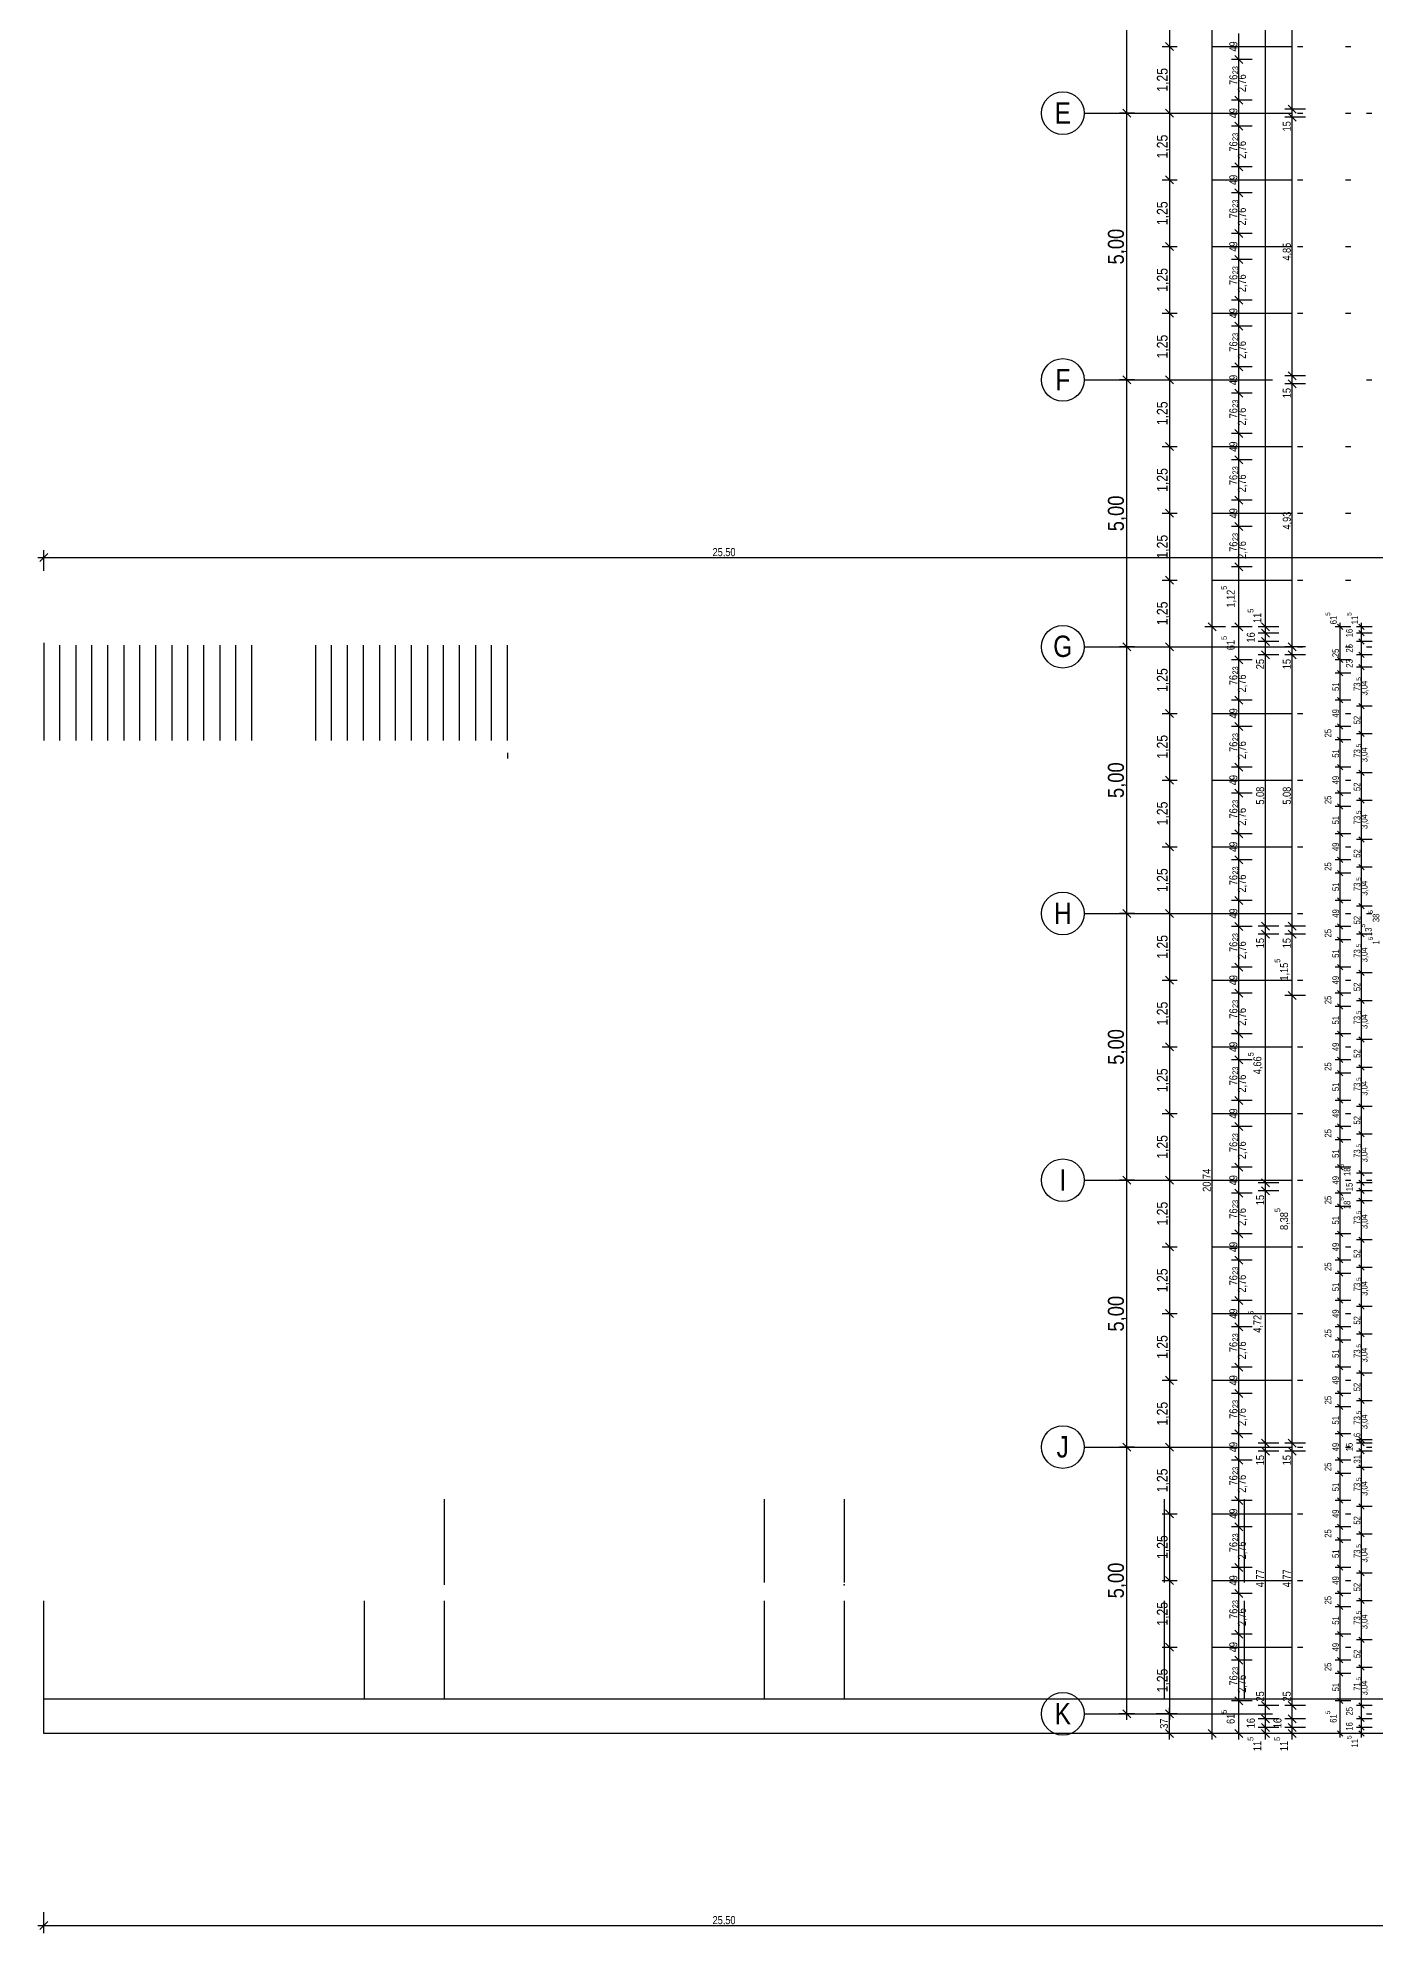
# Model space of a CAD drawing. Extents: x 0.1 to 69.2, y -3.1 to 71.7.
# Drawn here: x 0.08 to 25.14, y -0.08 to 35.44 of the extents above; entities that cross this region are included whole.
import ezdxf

# ---------------------------------------------------------------- set-up
doc = ezdxf.new("R2010")
doc.units = 0
doc.header["$MEASUREMENT"] = 0
doc.linetypes.add('Achse', pattern=[0.0023, 0, -0.0008, 0.0015, 0])
doc.linetypes.add('Strichpunktlinie', pattern=[0.006703, 0.003528, -0.001764, 0, -0.001411])
for name, color, linetype in [('A11 Achsen-Bem.A', 7, 'Continuous'), ('A11 Achsen.A', 7, 'Continuous'), ('A12 Achsen1.A', 7, 'Continuous'), ('A33 Beton Ansicht.TK', 7, 'Continuous'), ('A71 Bem100.TX', 7, 'Continuous')]:
    doc.layers.add(name, color=color, linetype=linetype)
doc.styles.add('ERSTELLTER_STIL_1', font='ARIALN.TTF')

msp = doc.modelspace()

# ---------------------------------------------------------------- linework, layer by layer
at = {"layer": 'A11 Achsen-Bem.A', "linetype": 'Continuous', "ltscale": 1000}
for p, q in [((20.492, 34.029), (20.492, 39.029)), ((21.292, 36.529), (21.292, 35.279)), ((21.151, 35.279), (21.434, 35.279)), ((21.367, 35.204), (21.217, 35.354)), ((21.292, 35.279), (21.292, 34.029)), ((20.417, 34.104), (20.567, 33.954)), ((21.367, 33.954), (21.217, 34.104)), ((20.634, 34.029), (20.351, 34.029)), ((20.492, 29.029), (20.492, 34.029)), ((21.151, 34.029), (21.434, 34.029)), ((21.292, 34.029), (21.292, 32.779)), ((21.151, 32.779), (21.434, 32.779)), ((21.367, 32.704), (21.217, 32.854)), ((21.292, 32.779), (21.292, 31.529)), ((21.151, 31.529), (21.434, 31.529)), ((21.367, 31.454), (21.217, 31.604)), ((21.292, 31.529), (21.292, 30.279)), ((21.151, 30.279), (21.434, 30.279)), ((21.367, 30.204), (21.217, 30.354)), ((21.292, 30.279), (21.292, 29.029)), ((20.634, 29.029), (20.351, 29.029)), ((20.417, 29.104), (20.567, 28.954)), ((20.492, 24.029), (20.492, 29.029)), ((21.151, 29.029), (21.434, 29.029)), ((21.367, 28.954), (21.217, 29.104)), ((21.292, 29.029), (21.292, 27.779)), ((21.151, 27.779), (21.434, 27.779)), ((21.367, 27.704), (21.217, 27.854)), ((21.292, 27.779), (21.292, 26.529)), ((21.151, 26.529), (21.434, 26.529)), ((21.367, 26.454), (21.217, 26.604)), ((21.292, 26.529), (21.292, 25.279)), ((21.151, 25.279), (21.434, 25.279)), ((21.367, 25.204), (21.217, 25.354)), ((21.292, 25.279), (21.292, 24.029)), ((20.634, 24.029), (20.351, 24.029)), ((20.417, 24.104), (20.567, 23.954)), ((20.492, 19.029), (20.492, 24.029)), ((21.151, 24.029), (21.434, 24.029)), ((21.367, 23.954), (21.217, 24.104)), ((21.292, 24.029), (21.292, 22.779)), ((21.151, 22.779), (21.434, 22.779)), ((21.367, 22.704), (21.217, 22.854)), ((21.292, 22.779), (21.292, 21.529)), ((21.151, 21.529), (21.434, 21.529)), ((21.367, 21.454), (21.217, 21.604)), ((21.292, 21.529), (21.292, 20.279)), ((21.151, 20.279), (21.434, 20.279)), ((21.367, 20.204), (21.217, 20.354)), ((21.292, 20.279), (21.292, 19.029)), ((20.634, 19.029), (20.351, 19.029)), ((20.417, 19.104), (20.567, 18.954)), ((20.492, 14.029), (20.492, 19.029)), ((21.151, 19.029), (21.434, 19.029)), ((21.367, 18.954), (21.217, 19.104)), ((21.292, 19.029), (21.292, 17.779)), ((21.151, 17.779), (21.434, 17.779)), ((21.367, 17.704), (21.217, 17.854)), ((21.292, 17.779), (21.292, 16.529)), ((21.151, 16.529), (21.434, 16.529)), ((21.367, 16.454), (21.217, 16.604)), ((21.292, 16.529), (21.292, 15.279)), ((21.151, 15.279), (21.434, 15.279)), ((21.367, 15.204), (21.217, 15.354)), ((21.292, 15.279), (21.292, 14.029)), ((20.634, 14.029), (20.351, 14.029)), ((20.417, 14.104), (20.567, 13.954)), ((20.492, 9.029), (20.492, 14.029)), ((21.151, 14.029), (21.434, 14.029)), ((21.367, 13.954), (21.217, 14.104)), ((21.292, 14.029), (21.292, 12.779)), ((21.367, 12.704), (21.217, 12.854)), ((21.151, 12.779), (21.434, 12.779)), ((21.292, 12.779), (21.292, 11.529)), ((21.151, 11.529), (21.434, 11.529)), ((21.367, 11.454), (21.217, 11.604)), ((21.292, 11.529), (21.292, 10.279)), ((21.367, 10.204), (21.217, 10.354)), ((21.151, 10.279), (21.434, 10.279)), ((21.292, 10.279), (21.292, 9.029)), ((20.634, 9.029), (20.351, 9.029)), ((20.417, 9.104), (20.567, 8.954)), ((20.492, 4.029), (20.492, 9.029)), ((21.151, 9.029), (21.434, 9.029)), ((21.367, 8.954), (21.217, 9.104)), ((21.292, 9.029), (21.292, 7.779)), ((21.367, 7.704), (21.217, 7.854)), ((21.151, 7.779), (21.434, 7.779)), ((21.292, 7.779), (21.292, 6.529)), ((21.151, 6.529), (21.434, 6.529)), ((21.367, 6.454), (21.217, 6.604)), ((21.292, 6.529), (21.292, 5.279)), ((21.367, 5.204), (21.217, 5.354)), ((21.151, 5.279), (21.434, 5.279)), ((21.292, 5.279), (21.292, 4.029)), ((20.632, 4.029), (20.349, 4.029)), ((20.417, 4.104), (20.567, 3.954)), ((20.492, 3.917), (20.492, 4.029)), ((21.149, 4.029), (21.432, 4.029)), ((21.217, 4.104), (21.367, 3.954)), ((21.292, 4.029), (21.292, 3.917))]:
    msp.add_line(p, q, dxfattribs=at)
at = {"layer": 'A11 Achsen.A', "linetype": 'Strichpunktlinie', "ltscale": 1000}
for p, q in [((19.692, 34.029), (61.182, 34.029)), ((19.692, 29.029), (61.182, 29.029)), ((19.692, 24.029), (61.182, 24.029)), ((19.692, 19.029), (61.182, 19.029)), ((19.692, 14.029), (61.182, 14.029)), ((19.692, 9.029), (61.182, 9.029)), ((19.692, 4.029), (61.182, 4.029))]:
    msp.add_line(p, q, dxfattribs=at)
at = {"layer": 'A11 Achsen.A', "linetype": 'Continuous', "ltscale": 1000}
for centre in [(19.292, 34.029), (19.292, 29.029), (19.292, 24.029), (19.292, 19.029), (19.292, 14.029), (19.292, 9.029), (19.292, 4.029)]:
    msp.add_circle(centre, 0.4, dxfattribs=at)
at = {"layer": 'A12 Achsen1.A', "linetype": 'Achse', "ltscale": 1000}
for p, q in [((21.192, 35.279), (24.692, 35.279)), ((21.192, 34.029), (24.692, 34.029)), ((21.192, 32.779), (24.692, 32.779)), ((21.192, 31.529), (24.692, 31.529)), ((21.192, 30.279), (24.692, 30.279)), ((21.192, 27.779), (24.692, 27.779)), ((21.192, 26.529), (24.692, 26.529)), ((21.192, 25.279), (24.692, 25.279)), ((21.192, 24.029), (24.692, 24.029)), ((21.192, 22.779), (24.692, 22.779)), ((21.192, 21.529), (24.692, 21.529)), ((21.192, 20.279), (24.692, 20.279)), ((21.192, 19.029), (24.692, 19.029)), ((21.192, 17.779), (24.692, 17.779)), ((21.192, 16.529), (24.692, 16.529)), ((21.192, 15.279), (24.692, 15.279)), ((21.192, 14.029), (24.692, 14.029)), ((21.192, 12.779), (24.692, 12.779)), ((21.192, 11.529), (24.692, 11.529)), ((21.192, 10.279), (24.692, 10.279)), ((21.192, 9.029), (24.692, 9.029)), ((21.192, 7.779), (24.692, 7.779)), ((21.192, 6.529), (24.692, 6.529)), ((21.192, 5.279), (24.692, 5.279))]:
    msp.add_line(p, q, dxfattribs=at)
at = {"layer": 'A33 Beton Ansicht.TK', "linetype": 'Continuous', "ltscale": 1000}
for p, q in [((0.192, 24.104), (0.192, 22.274)), ((0.492, 22.274), (0.492, 24.058)), ((0.792, 24.058), (0.792, 22.274)), ((1.092, 22.274), (1.092, 24.058)), ((1.392, 22.274), (1.392, 24.058)), ((1.692, 24.058), (1.692, 22.274)), ((1.992, 22.274), (1.992, 24.058)), ((2.292, 22.274), (2.292, 24.058)), ((2.592, 24.058), (2.592, 22.274)), ((2.892, 22.274), (2.892, 24.058)), ((3.192, 22.274), (3.192, 24.058)), ((3.492, 24.058), (3.492, 22.274)), ((3.792, 22.274), (3.792, 24.058)), ((4.092, 22.274), (4.092, 24.058)), ((5.282, 24.058), (5.282, 22.274)), ((5.582, 22.274), (5.582, 24.058)), ((5.882, 22.274), (5.882, 24.058)), ((6.182, 22.274), (6.182, 24.058)), ((6.482, 24.058), (6.482, 22.274)), ((6.782, 22.274), (6.782, 24.058)), ((7.082, 22.274), (7.082, 24.058)), ((7.382, 24.058), (7.382, 22.274)), ((7.682, 22.274), (7.682, 24.058)), ((7.982, 22.274), (7.982, 24.058)), ((8.282, 24.058), (8.282, 22.274)), ((8.582, 22.274), (8.582, 24.058)), ((8.882, 22.274), (8.882, 24.058)), ((8.882, 22.039), (8.882, 21.933)), ((7.692, 8.049), (7.692, 6.444)), ((13.692, 8.049), (13.692, 6.491)), ((15.192, 8.049), (15.192, 6.491)), ((21.192, 8.049), (21.192, 6.491)), ((22.692, 8.049), (22.692, 6.491)), ((0.192, 3.659), (0.192, 6.149)), ((6.192, 6.149), (6.192, 4.309)), ((7.692, 6.149), (7.692, 4.309)), ((13.692, 6.149), (13.692, 4.309)), ((15.192, 6.149), (15.192, 4.309)), ((21.192, 6.149), (21.192, 4.309)), ((22.692, 6.149), (22.692, 4.309)), ((0.192, 4.309), (25.692, 4.309)), ((25.692, 3.659), (0.192, 3.659))]:
    msp.add_line(p, q, dxfattribs=at)
msp.add_point((15.192, 6.445), dxfattribs=at)
at = {"layer": 'A71 Bem100.TX', "linetype": 'Continuous', "ltscale": 1000}
for p, q in [((22.092, 24.399), (22.092, 57.649)), ((23.092, 24.399), (23.092, 57.649)), ((23.592, 34.104), (23.592, 38.954)), ((22.592, 35.034), (22.592, 35.524)), ((22.842, 35.034), (22.451, 35.034)), ((22.517, 35.109), (22.667, 34.959)), ((22.592, 34.274), (22.592, 35.034)), ((22.842, 34.274), (22.451, 34.274)), ((22.517, 34.349), (22.667, 34.199)), ((22.592, 33.784), (22.592, 34.274)), ((23.842, 34.104), (23.451, 34.104)), ((23.517, 34.179), (23.667, 34.029)), ((23.592, 33.954), (23.592, 34.104)), ((22.842, 33.784), (22.451, 33.784)), ((22.517, 33.859), (22.667, 33.709)), ((22.592, 33.024), (22.592, 33.784)), ((23.842, 33.954), (23.451, 33.954)), ((23.517, 34.029), (23.667, 33.879)), ((23.592, 29.104), (23.592, 33.954)), ((22.517, 33.099), (22.667, 32.949)), ((22.842, 33.024), (22.451, 33.024)), ((22.592, 32.534), (22.592, 33.024)), ((22.842, 32.534), (22.451, 32.534)), ((22.517, 32.609), (22.667, 32.459)), ((22.592, 31.774), (22.592, 32.534)), ((22.842, 31.774), (22.451, 31.774)), ((22.517, 31.849), (22.667, 31.699)), ((22.592, 31.284), (22.592, 31.774)), ((22.842, 31.284), (22.451, 31.284)), ((22.517, 31.359), (22.667, 31.209)), ((22.592, 30.524), (22.592, 31.284)), ((22.517, 30.599), (22.667, 30.449)), ((22.842, 30.524), (22.451, 30.524)), ((22.592, 30.034), (22.592, 30.524)), ((22.842, 30.034), (22.451, 30.034)), ((22.517, 30.109), (22.667, 29.959)), ((22.592, 29.274), (22.592, 30.034)), ((22.842, 29.274), (22.451, 29.274)), ((22.517, 29.349), (22.667, 29.199)), ((22.592, 28.784), (22.592, 29.274)), ((23.517, 29.179), (23.667, 29.029)), ((22.842, 28.784), (22.451, 28.784)), ((22.517, 28.859), (22.667, 28.709)), ((22.592, 28.024), (22.592, 28.784)), ((23.842, 29.104), (23.451, 29.104)), ((23.842, 28.954), (23.451, 28.954)), ((23.517, 29.029), (23.667, 28.879)), ((23.592, 28.954), (23.592, 29.104)), ((23.592, 24.024), (23.592, 28.954)), ((22.517, 28.099), (22.667, 27.949)), ((22.842, 28.024), (22.451, 28.024)), ((22.592, 27.534), (22.592, 28.024)), ((22.842, 27.534), (22.451, 27.534)), ((22.517, 27.609), (22.667, 27.459)), ((22.592, 26.774), (22.592, 27.534)), ((22.842, 26.774), (22.451, 26.774)), ((22.517, 26.849), (22.667, 26.699)), ((22.592, 26.284), (22.592, 26.774)), ((22.517, 26.359), (22.667, 26.209)), ((22.842, 26.284), (22.451, 26.284)), ((22.592, 25.524), (22.592, 26.284)), ((0.079, 25.699), (0.192, 25.699)), ((0.267, 25.774), (0.117, 25.624)), ((0.192, 25.449), (0.192, 25.84)), ((0.192, 25.699), (25.692, 25.699)), ((22.517, 25.599), (22.667, 25.449)), ((22.842, 25.524), (22.451, 25.524)), ((22.592, 24.399), (22.592, 25.524)), ((22.342, 24.399), (21.951, 24.399)), ((22.017, 24.474), (22.167, 24.324)), ((22.092, 3.659), (22.092, 24.399)), ((22.842, 24.399), (22.451, 24.399)), ((22.517, 24.474), (22.667, 24.324)), ((22.592, 23.784), (22.592, 24.399)), ((23.342, 24.399), (22.951, 24.399)), ((23.342, 24.284), (22.951, 24.284)), ((23.017, 24.474), (23.167, 24.324)), ((23.017, 24.359), (23.167, 24.209)), ((23.017, 24.199), (23.167, 24.049)), ((23.092, 24.284), (23.092, 24.399)), ((23.092, 24.124), (23.092, 24.284)), ((24.692, 24.399), (24.398, 24.399)), ((24.542, 24.349), (24.442, 24.449)), ((24.492, 24.399), (24.492, 24.474)), ((24.492, 23.784), (24.492, 24.399)), ((25.092, 24.399), (24.798, 24.399)), ((25.092, 24.284), (24.798, 24.284)), ((24.942, 24.349), (24.842, 24.449)), ((24.842, 24.334), (24.942, 24.234)), ((24.842, 24.174), (24.942, 24.074)), ((24.892, 24.399), (24.892, 24.474)), ((24.892, 24.284), (24.892, 24.399)), ((24.892, 24.124), (24.892, 24.284)), ((22.517, 23.859), (22.667, 23.709)), ((23.342, 24.124), (22.951, 24.124)), ((23.342, 23.874), (22.951, 23.874)), ((23.017, 23.949), (23.167, 23.799)), ((23.092, 23.874), (23.092, 24.124)), ((23.092, 18.794), (23.092, 23.874)), ((23.842, 24.024), (23.451, 24.024)), ((23.842, 23.874), (23.451, 23.874)), ((23.517, 24.099), (23.667, 23.949)), ((23.517, 23.949), (23.667, 23.799)), ((23.592, 23.874), (23.592, 24.024)), ((23.592, 18.794), (23.592, 23.874)), ((24.442, 23.834), (24.542, 23.734)), ((25.092, 24.124), (24.798, 24.124)), ((25.092, 23.874), (24.798, 23.874)), ((24.842, 23.924), (24.942, 23.824)), ((24.892, 23.874), (24.892, 24.124)), ((24.892, 23.644), (24.892, 23.874)), ((22.842, 23.784), (22.451, 23.784)), ((22.592, 23.024), (22.592, 23.784)), ((24.692, 23.784), (24.398, 23.784)), ((24.692, 23.534), (24.398, 23.534)), ((24.442, 23.584), (24.542, 23.484)), ((24.492, 23.534), (24.492, 23.784)), ((24.492, 23.024), (24.492, 23.534)), ((25.092, 23.644), (24.798, 23.644)), ((24.842, 23.694), (24.942, 23.594)), ((24.892, 22.914), (24.892, 23.644)), ((22.517, 23.099), (22.667, 22.949)), ((22.842, 23.024), (22.451, 23.024)), ((22.592, 22.534), (22.592, 23.024)), ((24.692, 23.024), (24.398, 23.024)), ((24.442, 23.074), (24.542, 22.974)), ((24.492, 22.534), (24.492, 23.024)), ((25.092, 22.914), (24.798, 22.914)), ((24.842, 22.964), (24.942, 22.864)), ((24.892, 22.394), (24.892, 22.914)), ((22.842, 22.534), (22.451, 22.534)), ((22.517, 22.609), (22.667, 22.459)), ((22.592, 21.774), (22.592, 22.534)), ((24.692, 22.534), (24.398, 22.534)), ((24.442, 22.584), (24.542, 22.484)), ((24.492, 22.284), (24.492, 22.534)), ((25.092, 22.394), (24.798, 22.394)), ((24.842, 22.444), (24.942, 22.344)), ((24.892, 21.664), (24.892, 22.394)), ((24.692, 22.284), (24.398, 22.284)), ((24.442, 22.334), (24.542, 22.234)), ((24.492, 21.774), (24.492, 22.284)), ((22.842, 21.774), (22.451, 21.774)), ((22.517, 21.849), (22.667, 21.699)), ((22.592, 21.284), (22.592, 21.774)), ((24.692, 21.774), (24.398, 21.774)), ((24.442, 21.824), (24.542, 21.724)), ((24.492, 21.284), (24.492, 21.774)), ((24.842, 21.714), (24.942, 21.614)), ((22.517, 21.359), (22.667, 21.209)), ((24.442, 21.334), (24.542, 21.234)), ((25.092, 21.664), (24.798, 21.664)), ((24.892, 21.144), (24.892, 21.664)), ((22.842, 21.284), (22.451, 21.284)), ((22.592, 20.524), (22.592, 21.284)), ((24.692, 21.284), (24.398, 21.284)), ((24.692, 21.034), (24.398, 21.034)), ((24.442, 21.084), (24.542, 20.984)), ((24.492, 21.034), (24.492, 21.284)), ((24.492, 20.524), (24.492, 21.034)), ((25.092, 21.144), (24.798, 21.144)), ((24.842, 21.194), (24.942, 21.094)), ((24.892, 20.414), (24.892, 21.144)), ((22.842, 20.524), (22.451, 20.524)), ((22.517, 20.599), (22.667, 20.449)), ((22.592, 20.034), (22.592, 20.524)), ((24.692, 20.524), (24.398, 20.524)), ((24.442, 20.574), (24.542, 20.474)), ((24.492, 20.034), (24.492, 20.524)), ((25.092, 20.414), (24.798, 20.414)), ((24.842, 20.464), (24.942, 20.364)), ((24.892, 19.894), (24.892, 20.414)), ((22.842, 20.034), (22.451, 20.034)), ((22.517, 20.109), (22.667, 19.959)), ((22.592, 19.274), (22.592, 20.034)), ((24.692, 20.034), (24.398, 20.034)), ((24.442, 20.084), (24.542, 19.984)), ((24.492, 19.784), (24.492, 20.034)), ((25.092, 19.894), (24.798, 19.894)), ((24.842, 19.944), (24.942, 19.844)), ((24.892, 19.164), (24.892, 19.894)), ((24.692, 19.784), (24.398, 19.784)), ((24.442, 19.834), (24.542, 19.734)), ((24.492, 19.274), (24.492, 19.784)), ((22.842, 19.274), (22.451, 19.274)), ((22.517, 19.349), (22.667, 19.199)), ((22.592, 18.784), (22.592, 19.274)), ((24.692, 19.274), (24.398, 19.274)), ((24.442, 19.324), (24.542, 19.224)), ((24.492, 18.784), (24.492, 19.274)), ((24.842, 19.214), (24.942, 19.114)), ((22.517, 18.859), (22.667, 18.709)), ((23.017, 18.869), (23.167, 18.719)), ((23.517, 18.869), (23.667, 18.719)), ((24.442, 18.834), (24.542, 18.734)), ((25.092, 19.164), (24.798, 19.164)), ((24.892, 18.644), (24.892, 19.164)), ((22.842, 18.784), (22.451, 18.784)), ((22.592, 18.024), (22.592, 18.784)), ((23.342, 18.794), (22.951, 18.794)), ((23.342, 18.644), (22.951, 18.644)), ((23.017, 18.719), (23.167, 18.569)), ((23.092, 18.644), (23.092, 18.794)), ((23.092, 13.979), (23.092, 18.644)), ((23.842, 18.794), (23.451, 18.794)), ((23.842, 18.644), (23.451, 18.644)), ((23.517, 18.719), (23.667, 18.569)), ((23.592, 18.644), (23.592, 18.794)), ((23.592, 17.489), (23.592, 18.644)), ((24.692, 18.784), (24.398, 18.784)), ((24.692, 18.534), (24.398, 18.534)), ((24.442, 18.584), (24.542, 18.484)), ((24.492, 18.534), (24.492, 18.784)), ((24.492, 18.024), (24.492, 18.534)), ((25.092, 18.644), (24.798, 18.644)), ((24.842, 18.694), (24.942, 18.594)), ((24.892, 17.914), (24.892, 18.644)), ((22.842, 18.024), (22.451, 18.024)), ((22.517, 18.099), (22.667, 17.949)), ((22.592, 17.534), (22.592, 18.024)), ((24.692, 18.024), (24.398, 18.024)), ((24.442, 18.074), (24.542, 17.974)), ((24.492, 17.534), (24.492, 18.024)), ((25.092, 17.914), (24.798, 17.914)), ((24.842, 17.964), (24.942, 17.864)), ((24.892, 17.394), (24.892, 17.914)), ((22.842, 17.534), (22.451, 17.534)), ((22.517, 17.609), (22.667, 17.459)), ((22.592, 16.774), (22.592, 17.534)), ((23.842, 17.489), (23.451, 17.489)), ((23.517, 17.564), (23.667, 17.414)), ((23.592, 9.104), (23.592, 17.489)), ((24.692, 17.534), (24.398, 17.534)), ((24.442, 17.584), (24.542, 17.484)), ((24.492, 17.284), (24.492, 17.534)), ((24.842, 17.444), (24.942, 17.344)), ((24.692, 17.284), (24.398, 17.284)), ((24.442, 17.334), (24.542, 17.234)), ((24.492, 16.774), (24.492, 17.284)), ((25.092, 17.394), (24.798, 17.394)), ((24.892, 16.664), (24.892, 17.394)), ((22.842, 16.774), (22.451, 16.774)), ((22.517, 16.849), (22.667, 16.699)), ((22.592, 16.284), (22.592, 16.774)), ((24.692, 16.774), (24.398, 16.774)), ((24.442, 16.824), (24.542, 16.724)), ((24.492, 16.284), (24.492, 16.774)), ((24.842, 16.714), (24.942, 16.614)), ((22.517, 16.359), (22.667, 16.209)), ((25.092, 16.664), (24.798, 16.664)), ((24.892, 16.144), (24.892, 16.664)), ((22.842, 16.284), (22.451, 16.284)), ((22.592, 15.524), (22.592, 16.284)), ((24.692, 16.284), (24.398, 16.284)), ((24.692, 16.034), (24.398, 16.034)), ((24.442, 16.334), (24.542, 16.234)), ((24.442, 16.084), (24.542, 15.984)), ((24.492, 16.034), (24.492, 16.284)), ((24.492, 15.524), (24.492, 16.034)), ((25.092, 16.144), (24.798, 16.144)), ((24.842, 16.194), (24.942, 16.094)), ((24.892, 15.414), (24.892, 16.144)), ((22.842, 15.524), (22.451, 15.524)), ((22.517, 15.599), (22.667, 15.449)), ((22.592, 15.034), (22.592, 15.524)), ((24.692, 15.524), (24.398, 15.524)), ((24.442, 15.574), (24.542, 15.474)), ((24.492, 15.034), (24.492, 15.524)), ((25.092, 15.414), (24.798, 15.414)), ((24.842, 15.464), (24.942, 15.364)), ((24.892, 14.894), (24.892, 15.414)), ((22.842, 15.034), (22.451, 15.034)), ((22.517, 15.109), (22.667, 14.959)), ((22.592, 14.274), (22.592, 15.034)), ((24.692, 15.034), (24.398, 15.034)), ((24.442, 15.084), (24.542, 14.984)), ((24.492, 14.784), (24.492, 15.034)), ((24.842, 14.944), (24.942, 14.844)), ((24.692, 14.784), (24.398, 14.784)), ((24.442, 14.834), (24.542, 14.734)), ((24.492, 14.274), (24.492, 14.784)), ((25.092, 14.894), (24.798, 14.894)), ((24.892, 14.164), (24.892, 14.894)), ((22.842, 14.274), (22.451, 14.274)), ((22.517, 14.349), (22.667, 14.199)), ((22.592, 13.784), (22.592, 14.274)), ((24.692, 14.274), (24.398, 14.274)), ((24.442, 14.324), (24.542, 14.224)), ((24.492, 13.784), (24.492, 14.274)), ((24.842, 14.214), (24.942, 14.114)), ((22.517, 13.859), (22.667, 13.709)), ((23.342, 13.979), (22.951, 13.979)), ((23.017, 14.054), (23.167, 13.904)), ((23.017, 13.904), (23.167, 13.754)), ((23.092, 13.829), (23.092, 13.979)), ((25.092, 14.164), (24.798, 14.164)), ((25.092, 13.979), (24.798, 13.979)), ((24.842, 14.029), (24.942, 13.929)), ((24.842, 13.879), (24.942, 13.779)), ((24.892, 13.979), (24.892, 14.164)), ((24.892, 13.829), (24.892, 13.979)), ((22.842, 13.784), (22.451, 13.784)), ((22.592, 13.024), (22.592, 13.784)), ((23.342, 13.829), (22.951, 13.829)), ((23.092, 9.104), (23.092, 13.829)), ((24.692, 13.784), (24.398, 13.784)), ((24.692, 13.534), (24.398, 13.534)), ((24.442, 13.834), (24.542, 13.734)), ((24.442, 13.584), (24.542, 13.484)), ((24.492, 13.534), (24.492, 13.784)), ((24.492, 13.024), (24.492, 13.534)), ((25.092, 13.829), (24.798, 13.829)), ((25.092, 13.644), (24.798, 13.644)), ((24.842, 13.694), (24.942, 13.594)), ((24.892, 13.644), (24.892, 13.829)), ((24.892, 12.914), (24.892, 13.644)), ((22.842, 13.024), (22.451, 13.024)), ((22.517, 13.099), (22.667, 12.949)), ((22.592, 12.534), (22.592, 13.024)), ((24.692, 13.024), (24.398, 13.024)), ((24.442, 13.074), (24.542, 12.974)), ((24.492, 12.534), (24.492, 13.024)), ((25.092, 12.914), (24.798, 12.914)), ((24.842, 12.964), (24.942, 12.864)), ((24.892, 12.394), (24.892, 12.914)), ((22.842, 12.534), (22.451, 12.534)), ((22.517, 12.609), (22.667, 12.459)), ((22.592, 11.774), (22.592, 12.534)), ((24.692, 12.534), (24.398, 12.534)), ((24.442, 12.584), (24.542, 12.484)), ((24.492, 12.284), (24.492, 12.534)), ((24.842, 12.444), (24.942, 12.344)), ((24.692, 12.284), (24.398, 12.284)), ((24.442, 12.334), (24.542, 12.234)), ((24.492, 11.774), (24.492, 12.284)), ((25.092, 12.394), (24.798, 12.394)), ((24.892, 11.664), (24.892, 12.394)), ((22.842, 11.774), (22.451, 11.774)), ((22.517, 11.849), (22.667, 11.699)), ((22.592, 11.284), (22.592, 11.774)), ((24.692, 11.774), (24.398, 11.774)), ((24.442, 11.824), (24.542, 11.724)), ((24.492, 11.284), (24.492, 11.774)), ((25.092, 11.664), (24.798, 11.664)), ((24.842, 11.714), (24.942, 11.614)), ((24.892, 11.144), (24.892, 11.664)), ((22.842, 11.284), (22.451, 11.284)), ((22.517, 11.359), (22.667, 11.209)), ((22.592, 10.524), (22.592, 11.284)), ((24.692, 11.284), (24.398, 11.284)), ((24.692, 11.034), (24.398, 11.034)), ((24.442, 11.334), (24.542, 11.234)), ((24.442, 11.084), (24.542, 10.984)), ((24.492, 11.034), (24.492, 11.284)), ((24.492, 10.524), (24.492, 11.034)), ((25.092, 11.144), (24.798, 11.144)), ((24.842, 11.194), (24.942, 11.094)), ((24.892, 10.414), (24.892, 11.144)), ((22.842, 10.524), (22.451, 10.524)), ((22.517, 10.599), (22.667, 10.449)), ((22.592, 10.034), (22.592, 10.524)), ((24.692, 10.524), (24.398, 10.524)), ((24.442, 10.574), (24.542, 10.474)), ((24.492, 10.034), (24.492, 10.524)), ((25.092, 10.414), (24.798, 10.414)), ((24.842, 10.464), (24.942, 10.364)), ((24.892, 9.894), (24.892, 10.414)), ((22.842, 10.034), (22.451, 10.034)), ((22.517, 10.109), (22.667, 9.959)), ((22.592, 9.274), (22.592, 10.034)), ((24.692, 10.034), (24.398, 10.034)), ((24.442, 10.084), (24.542, 9.984)), ((24.492, 9.784), (24.492, 10.034)), ((24.692, 9.784), (24.398, 9.784)), ((24.442, 9.834), (24.542, 9.734)), ((24.492, 9.274), (24.492, 9.784)), ((25.092, 9.894), (24.798, 9.894)), ((24.842, 9.944), (24.942, 9.844)), ((24.892, 9.164), (24.892, 9.894)), ((22.842, 9.274), (22.451, 9.274)), ((22.517, 9.349), (22.667, 9.199)), ((22.592, 8.784), (22.592, 9.274)), ((24.692, 9.274), (24.398, 9.274)), ((24.442, 9.324), (24.542, 9.224)), ((24.492, 8.784), (24.492, 9.274)), ((23.342, 9.104), (22.951, 9.104)), ((23.342, 8.954), (22.951, 8.954)), ((23.017, 9.179), (23.167, 9.029)), ((23.017, 9.029), (23.167, 8.879)), ((23.092, 8.954), (23.092, 9.104)), ((23.092, 4.184), (23.092, 8.954)), ((23.842, 9.104), (23.451, 9.104)), ((23.842, 8.954), (23.451, 8.954)), ((23.517, 9.179), (23.667, 9.029)), ((23.517, 9.029), (23.667, 8.879)), ((23.592, 8.954), (23.592, 9.104)), ((23.592, 4.184), (23.592, 8.954)), ((25.092, 9.164), (24.798, 9.164)), ((25.092, 9.104), (24.798, 9.104)), ((25.092, 8.954), (24.798, 8.954)), ((24.842, 9.214), (24.942, 9.114)), ((24.842, 9.154), (24.942, 9.054)), ((24.842, 9.004), (24.942, 8.904)), ((24.892, 9.104), (24.892, 9.164)), ((24.892, 8.954), (24.892, 9.104)), ((24.892, 8.644), (24.892, 8.954)), ((22.842, 8.784), (22.451, 8.784)), ((22.517, 8.859), (22.667, 8.709)), ((22.592, 8.024), (22.592, 8.784)), ((24.692, 8.784), (24.398, 8.784)), ((24.692, 8.534), (24.398, 8.534)), ((24.442, 8.834), (24.542, 8.734)), ((24.442, 8.584), (24.542, 8.484)), ((24.492, 8.534), (24.492, 8.784)), ((24.492, 8.024), (24.492, 8.534)), ((25.092, 8.644), (24.798, 8.644)), ((24.842, 8.694), (24.942, 8.594)), ((24.892, 7.914), (24.892, 8.644)), ((22.842, 8.024), (22.451, 8.024)), ((22.517, 8.099), (22.667, 7.949)), ((22.592, 7.534), (22.592, 8.024)), ((24.692, 8.024), (24.398, 8.024)), ((24.442, 8.074), (24.542, 7.974)), ((24.492, 7.534), (24.492, 8.024)), ((25.092, 7.914), (24.798, 7.914)), ((24.842, 7.964), (24.942, 7.864)), ((24.892, 7.394), (24.892, 7.914)), ((22.842, 7.534), (22.451, 7.534)), ((22.517, 7.609), (22.667, 7.459)), ((22.592, 6.774), (22.592, 7.534)), ((24.692, 7.534), (24.398, 7.534)), ((24.442, 7.584), (24.542, 7.484)), ((24.492, 7.284), (24.492, 7.534)), ((24.692, 7.284), (24.398, 7.284)), ((24.442, 7.334), (24.542, 7.234)), ((24.492, 6.774), (24.492, 7.284)), ((25.092, 7.394), (24.798, 7.394)), ((24.842, 7.444), (24.942, 7.344)), ((24.892, 6.664), (24.892, 7.394)), ((22.842, 6.774), (22.451, 6.774)), ((22.517, 6.849), (22.667, 6.699)), ((22.592, 6.284), (22.592, 6.774)), ((24.692, 6.774), (24.398, 6.774)), ((24.442, 6.824), (24.542, 6.724)), ((24.492, 6.284), (24.492, 6.774)), ((25.092, 6.664), (24.798, 6.664)), ((24.842, 6.714), (24.942, 6.614)), ((24.892, 6.144), (24.892, 6.664)), ((22.842, 6.284), (22.451, 6.284)), ((22.517, 6.359), (22.667, 6.209)), ((22.592, 5.524), (22.592, 6.284)), ((24.692, 6.284), (24.398, 6.284)), ((24.442, 6.334), (24.542, 6.234)), ((24.442, 6.084), (24.542, 5.984)), ((24.492, 6.034), (24.492, 6.284)), ((25.092, 6.144), (24.798, 6.144)), ((24.842, 6.194), (24.942, 6.094)), ((24.892, 5.414), (24.892, 6.144)), ((24.692, 6.034), (24.398, 6.034)), ((24.492, 5.524), (24.492, 6.034)), ((22.842, 5.524), (22.451, 5.524)), ((22.517, 5.599), (22.667, 5.449)), ((22.592, 5.034), (22.592, 5.524)), ((24.692, 5.524), (24.398, 5.524)), ((24.442, 5.574), (24.542, 5.474)), ((24.492, 5.034), (24.492, 5.524)), ((25.092, 5.414), (24.798, 5.414)), ((24.842, 5.464), (24.942, 5.364)), ((24.892, 4.894), (24.892, 5.414)), ((22.842, 5.034), (22.451, 5.034)), ((22.517, 5.109), (22.667, 4.959)), ((22.592, 4.274), (22.592, 5.034)), ((24.692, 5.034), (24.398, 5.034)), ((24.442, 5.084), (24.542, 4.984)), ((24.492, 4.784), (24.492, 5.034)), ((24.692, 4.784), (24.398, 4.784)), ((24.442, 4.834), (24.542, 4.734)), ((24.492, 4.274), (24.492, 4.784)), ((25.092, 4.894), (24.798, 4.894)), ((24.842, 4.944), (24.942, 4.844)), ((24.892, 4.184), (24.892, 4.894)), ((22.842, 4.274), (22.451, 4.274)), ((22.517, 4.349), (22.667, 4.199)), ((22.592, 3.659), (22.592, 4.274)), ((24.692, 4.274), (24.398, 4.274)), ((24.442, 4.324), (24.542, 4.224)), ((24.492, 3.659), (24.492, 4.274)), ((21.432, 4.029), (21.042, 4.029)), ((21.367, 3.954), (21.217, 4.104)), ((21.292, 4.029), (21.292, 4.142)), ((21.292, 3.659), (21.292, 4.029)), ((23.342, 4.184), (22.951, 4.184)), ((23.342, 3.934), (22.951, 3.934)), ((23.017, 4.259), (23.167, 4.109)), ((23.017, 4.009), (23.167, 3.859)), ((23.092, 3.934), (23.092, 4.184)), ((23.092, 3.774), (23.092, 3.934)), ((23.842, 4.184), (23.451, 4.184)), ((23.842, 3.934), (23.451, 3.934)), ((23.517, 4.259), (23.667, 4.109)), ((23.517, 4.009), (23.667, 3.859)), ((23.592, 3.934), (23.592, 4.184)), ((23.592, 3.774), (23.592, 3.934)), ((25.092, 4.184), (24.798, 4.184)), ((25.092, 3.934), (24.798, 3.934)), ((24.842, 4.234), (24.942, 4.134)), ((24.842, 3.984), (24.942, 3.884)), ((24.892, 3.934), (24.892, 4.184)), ((24.892, 3.774), (24.892, 3.934)), ((21.542, 3.659), (21.151, 3.659)), ((21.217, 3.734), (21.367, 3.584)), ((21.292, 3.547), (21.292, 3.659)), ((22.342, 3.659), (21.951, 3.659)), ((22.017, 3.734), (22.167, 3.584)), ((22.092, 3.547), (22.092, 3.659)), ((22.842, 3.659), (22.451, 3.659)), ((22.517, 3.734), (22.667, 3.584)), ((22.592, 3.547), (22.592, 3.659)), ((23.342, 3.774), (22.951, 3.774)), ((23.342, 3.659), (22.951, 3.659)), ((23.017, 3.849), (23.167, 3.699)), ((23.017, 3.734), (23.167, 3.584)), ((23.092, 3.659), (23.092, 3.774)), ((23.092, 3.547), (23.092, 3.659)), ((23.842, 3.774), (23.451, 3.774)), ((23.842, 3.659), (23.451, 3.659)), ((23.517, 3.849), (23.667, 3.699)), ((23.517, 3.734), (23.667, 3.584)), ((23.592, 3.659), (23.592, 3.774)), ((23.592, 3.547), (23.592, 3.659)), ((24.692, 3.659), (24.398, 3.659)), ((24.442, 3.709), (24.542, 3.609)), ((24.492, 3.584), (24.492, 3.659)), ((25.092, 3.774), (24.798, 3.774)), ((25.092, 3.659), (24.798, 3.659)), ((24.842, 3.824), (24.942, 3.724)), ((24.842, 3.709), (24.942, 3.609)), ((24.892, 3.659), (24.892, 3.774)), ((24.892, 3.584), (24.892, 3.659)), ((0.079, 0.059), (0.192, 0.059)), ((0.267, 0.134), (0.117, -0.016)), ((0.192, -0.081), (0.192, 0.309)), ((0.192, 0.059), (25.692, 0.059))]:
    msp.add_line(p, q, dxfattribs=at)

# ---------------------------------------------------------------- texts
at = {"linetype": 'Continuous', "attachment_point": 7, "rotation": 90, "style": 'ERSTELLTER_STIL_1'}
for s, insert, char_height in [('{2,76\\A1{\\H0.7x;\\S23^  ;}}', (22.751, 34.423), 0.15), ('{2,76\\A1{\\H0.7x;\\S23^  ;}}', (22.751, 33.173), 0.15), ('{2,76\\A1{\\H0.7x;\\S23^  ;}}', (22.751, 31.923), 0.15), ('{2,76\\A1{\\H0.7x;\\S23^  ;}}', (22.751, 30.673), 0.15), ('{2,76\\A1{\\H0.7x;\\S23^  ;}}', (22.751, 29.423), 0.15), ('{2,76\\A1{\\H0.7x;\\S23^  ;}}', (22.751, 28.173), 0.15), ('{2,76\\A1{\\H0.7x;\\S23^  ;}}', (22.751, 26.923), 0.15), ('{2,76\\A1{\\H0.7x;\\S23^  ;}}', (22.751, 25.673), 0.15), ('{1,12\\A1{\\H0.7x;\\S5^  ;}}', (22.541, 24.762), 0.15), ('{11\\A1{\\H0.7x;\\S5^  ;}}', (23.011, 24.474), 0.15), ('{61\\A1{\\H0.7x;\\S5^  ;}}', (24.427, 24.449), 0.125), ('{11\\A1{\\H0.7x;\\S5^  ;}}', (24.825, 24.449), 0.125), ('{61\\A1{\\H0.7x;\\S5^  ;}}', (22.514, 23.964), 0.15), ('{2,76\\A1{\\H0.7x;\\S23^  ;}}', (22.751, 23.173), 0.15), ('{3,04\\A1{\\H0.7x;\\S5^  ;}}', (25.025, 23.113), 0.125), ('{2,76\\A1{\\H0.7x;\\S23^  ;}}', (22.751, 21.923), 0.15), ('{3,04\\A1{\\H0.7x;\\S5^  ;}}', (25.025, 21.863), 0.125), ('{2,76\\A1{\\H0.7x;\\S23^  ;}}', (22.751, 20.673), 0.15), ('{3,04\\A1{\\H0.7x;\\S5^  ;}}', (25.025, 20.613), 0.125), ('{2,76\\A1{\\H0.7x;\\S23^  ;}}', (22.751, 19.423), 0.15), ('{3,04\\A1{\\H0.7x;\\S5^  ;}}', (25.025, 19.363), 0.125), ('{38\\A1{\\H0.7x;\\S5^  ;}}', (25.227, 18.866), 0.125), ('{2,76\\A1{\\H0.7x;\\S23^  ;}}', (22.751, 18.173), 0.15), ('{13\\A1{\\H0.7x;\\S5^  ;}}', (25.083, 18.606), 0.125), ('{1\\A1{\\H0.7x;\\S5^  ;}}', (25.225, 18.447), 0.125), ('{1,15\\A1{\\H0.7x;\\S5^  ;}}', (23.541, 17.771), 0.15), ('{3,04\\A1{\\H0.7x;\\S5^  ;}}', (25.025, 18.113), 0.125), ('{2,76\\A1{\\H0.7x;\\S23^  ;}}', (22.751, 16.923), 0.15), ('{3,04\\A1{\\H0.7x;\\S5^  ;}}', (25.025, 16.863), 0.125), ('{4,66\\A1{\\H0.7x;\\S5^  ;}}', (23.041, 16.016), 0.15), ('{2,76\\A1{\\H0.7x;\\S23^  ;}}', (22.751, 15.673), 0.15), ('{3,04\\A1{\\H0.7x;\\S5^  ;}}', (25.025, 15.613), 0.125), ('{2,76\\A1{\\H0.7x;\\S23^  ;}}', (22.751, 14.423), 0.15), ('{3,04\\A1{\\H0.7x;\\S5^  ;}}', (25.025, 14.363), 0.125), ('{18\\A1{\\H0.7x;\\S5^  ;}}', (24.683, 14.109), 0.125), ('{2,76\\A1{\\H0.7x;\\S23^  ;}}', (22.751, 13.173), 0.15), ('{18\\A1{\\H0.7x;\\S5^  ;}}', (24.683, 13.487), 0.125), ('{8,38\\A1{\\H0.7x;\\S5^  ;}}', (23.541, 13.097), 0.15), ('{3,04\\A1{\\H0.7x;\\S5^  ;}}', (25.025, 13.113), 0.125), ('{2,76\\A1{\\H0.7x;\\S23^  ;}}', (22.751, 11.923), 0.15), ('{3,04\\A1{\\H0.7x;\\S5^  ;}}', (25.025, 11.863), 0.125), ('{4,72\\A1{\\H0.7x;\\S5^  ;}}', (23.041, 11.171), 0.15), ('{2,76\\A1{\\H0.7x;\\S23^  ;}}', (22.751, 10.673), 0.15), ('{3,04\\A1{\\H0.7x;\\S5^  ;}}', (25.025, 10.613), 0.125), ('{2,76\\A1{\\H0.7x;\\S23^  ;}}', (22.751, 9.423), 0.15), ('{3,04\\A1{\\H0.7x;\\S5^  ;}}', (25.025, 9.363), 0.125), ('{2,76\\A1{\\H0.7x;\\S23^  ;}}', (22.751, 8.173), 0.15), ('{3,04\\A1{\\H0.7x;\\S5^  ;}}', (25.025, 8.113), 0.125), ('{2,76\\A1{\\H0.7x;\\S23^  ;}}', (22.751, 6.923), 0.15), ('{3,04\\A1{\\H0.7x;\\S5^  ;}}', (25.025, 6.863), 0.125), ('{2,76\\A1{\\H0.7x;\\S23^  ;}}', (22.751, 5.673), 0.15), ('{3,04\\A1{\\H0.7x;\\S5^  ;}}', (25.025, 5.613), 0.125), ('{2,76\\A1{\\H0.7x;\\S23^  ;}}', (22.751, 4.423), 0.15), ('{3,04\\A1{\\H0.7x;\\S5^  ;}}', (25.025, 4.373), 0.125), ('{61\\A1{\\H0.7x;\\S5^  ;}}', (22.514, 3.839), 0.15), ('{61\\A1{\\H0.7x;\\S5^  ;}}', (24.427, 3.861), 0.125), ('{11\\A1{\\H0.7x;\\S5^  ;}}', (23.011, 3.329), 0.15), ('{11\\A1{\\H0.7x;\\S5^  ;}}', (23.511, 3.329), 0.15), ('{11\\A1{\\H0.7x;\\S5^  ;}}', (24.825, 3.397), 0.125)]:
    msp.add_mtext(s, dxfattribs=dict(at, insert=insert, char_height=char_height))
at = {"layer": 'A11 Achsen-Bem.A', "linetype": 'Continuous', "attachment_point": 7, "rotation": 90, "style": 'ERSTELLTER_STIL_1'}
for s, insert, char_height in [('{1,25}', (21.292, 34.43), 0.2), ('{1,25}', (21.292, 33.18), 0.2), ('{1,25}', (21.292, 31.93), 0.2), ('{5,00}', (20.492, 31.193), 0.3), ('{1,25}', (21.292, 30.68), 0.2), ('{1,25}', (21.292, 29.43), 0.2), ('{1,25}', (21.292, 28.18), 0.2), ('{1,25}', (21.292, 26.93), 0.2), ('{5,00}', (20.492, 26.193), 0.3), ('{1,25}', (21.292, 25.68), 0.2), ('{1,25}', (21.292, 24.43), 0.2), ('{1,25}', (21.292, 23.18), 0.2), ('{1,25}', (21.292, 21.93), 0.2), ('{5,00}', (20.492, 21.193), 0.3), ('{1,25}', (21.292, 20.68), 0.2), ('{1,25}', (21.292, 19.43), 0.2), ('{1,25}', (21.292, 18.18), 0.2), ('{1,25}', (21.292, 16.93), 0.2), ('{5,00}', (20.492, 16.193), 0.3), ('{1,25}', (21.292, 15.68), 0.2), ('{1,25}', (21.292, 14.43), 0.2), ('{1,25}', (21.292, 13.18), 0.2), ('{1,25}', (21.292, 11.93), 0.2), ('{5,00}', (20.492, 11.193), 0.3), ('{1,25}', (21.292, 10.68), 0.2), ('{1,25}', (21.292, 9.43), 0.2), ('{1,25}', (21.292, 8.18), 0.2), ('{1,25}', (21.292, 6.93), 0.2), ('{5,00}', (20.492, 6.193), 0.3), ('{1,25}', (21.292, 5.68), 0.2), ('{1,25}', (21.292, 4.43), 0.2)]:
    msp.add_mtext(s, dxfattribs=dict(at, insert=insert, char_height=char_height))
at = {"layer": 'A11 Achsen.A', "linetype": 'Continuous', "char_height": 0.4, "attachment_point": 4, "style": 'ERSTELLTER_STIL_1'}
for s, insert in [('{E}', (19.137, 34.034)), ('{F}', (19.15, 29.034)), ('{G}', (19.111, 24.034)), ('{H}', (19.124, 19.034)), ('{I}', (19.228, 14.034)), ('{J}', (19.175, 9.03)), ('{K}', (19.137, 4.034))]:
    msp.add_mtext(s, dxfattribs=dict(at, insert=insert))
at = {"layer": 'A71 Bem100.TX', "linetype": 'Continuous', "attachment_point": 7, "rotation": 90, "style": 'ERSTELLTER_STIL_1'}
for s, insert, char_height in [('{49}', (22.565, 35.183), 0.15), ('{76}', (22.565, 34.558), 0.15), ('{49}', (22.565, 33.933), 0.15), ('{15}', (23.565, 33.687), 0.15), ('{76}', (22.565, 33.308), 0.15), ('{49}', (22.565, 32.683), 0.15), ('{76}', (22.565, 32.058), 0.15), ('{49}', (22.565, 31.433), 0.15), ('{4,85}', (23.592, 31.265), 0.15), ('{76}', (22.565, 30.808), 0.15), ('{49}', (22.565, 30.183), 0.15), ('{76}', (22.565, 29.558), 0.15), ('{49}', (22.565, 28.933), 0.15), ('{15}', (23.565, 28.687), 0.15), ('{76}', (22.565, 28.308), 0.15), ('{49}', (22.565, 27.683), 0.15), ('{76}', (22.565, 27.058), 0.15), ('{49}', (22.565, 26.433), 0.15), ('{4,93}', (23.592, 26.225), 0.15), ('{76}', (22.565, 25.808), 0.15), ('{16}', (22.892, 24.108), 0.15), ('{16}', (24.726, 24.204), 0.125), ('{25}', (24.469, 23.834), 0.125), ('{25}', (24.726, 23.919), 0.125), ('{76}', (22.565, 23.308), 0.15), ('{25}', (23.065, 23.607), 0.15), ('{15}', (23.565, 23.607), 0.15), ('{23}', (24.726, 23.634), 0.125), ('{51}', (24.469, 23.199), 0.125), ('{73}', (24.869, 23.199), 0.125), ('{49}', (22.565, 22.683), 0.15), ('{49}', (24.469, 22.699), 0.125), ('{25}', (24.326, 22.329), 0.125), ('{52}', (24.869, 22.574), 0.125), ('{76}', (22.565, 22.058), 0.15), ('{51}', (24.469, 21.949), 0.125), ('{73}', (24.869, 21.949), 0.125), ('{49}', (22.565, 21.433), 0.15), ('{5,08}', (23.092, 21.07), 0.15), ('{5,08}', (23.592, 21.07), 0.15), ('{49}', (24.469, 21.449), 0.125), ('{52}', (24.869, 21.324), 0.125), ('{76}', (22.565, 20.808), 0.15), ('{25}', (24.326, 21.079), 0.125), ('{51}', (24.469, 20.699), 0.125), ('{73}', (24.869, 20.699), 0.125), ('{49}', (22.565, 20.183), 0.15), ('{49}', (24.469, 20.199), 0.125), ('{25}', (24.326, 19.829), 0.125), ('{52}', (24.869, 20.074), 0.125), ('{76}', (22.565, 19.558), 0.15), ('{51}', (24.469, 19.449), 0.125), ('{73}', (24.869, 19.449), 0.125), ('{49}', (22.565, 18.933), 0.15), ('{49}', (24.469, 18.949), 0.125), ('{52}', (24.869, 18.824), 0.125), ('{76}', (22.565, 18.308), 0.15), ('{15}', (23.065, 18.377), 0.15), ('{15}', (23.565, 18.377), 0.15), ('{25}', (24.326, 18.579), 0.125), ('{51}', (24.469, 18.199), 0.125), ('{73}', (24.869, 18.199), 0.125), ('{49}', (22.565, 17.683), 0.15), ('{49}', (24.469, 17.699), 0.125), ('{25}', (24.326, 17.329), 0.125), ('{52}', (24.869, 17.574), 0.125), ('{76}', (22.565, 17.058), 0.15), ('{51}', (24.469, 16.949), 0.125), ('{73}', (24.869, 16.949), 0.125), ('{49}', (22.565, 16.433), 0.15), ('{49}', (24.469, 16.449), 0.125), ('{52}', (24.869, 16.324), 0.125), ('{76}', (22.565, 15.808), 0.15), ('{25}', (24.326, 16.079), 0.125), ('{51}', (24.469, 15.699), 0.125), ('{73}', (24.869, 15.699), 0.125), ('{49}', (22.565, 15.183), 0.15), ('{49}', (24.469, 15.199), 0.125), ('{25}', (24.326, 14.829), 0.125), ('{52}', (24.869, 15.074), 0.125), ('{76}', (22.565, 14.558), 0.15), ('{51}', (24.469, 14.449), 0.125), ('{73}', (24.869, 14.449), 0.125), ('{20,74}', (22.092, 13.813), 0.15), ('{49}', (22.565, 13.933), 0.15), ('{49}', (24.469, 13.949), 0.125), ('{15}', (24.726, 13.824), 0.125), ('{15}', (23.065, 13.562), 0.15), ('{25}', (24.326, 13.579), 0.125), ('{76}', (22.565, 13.308), 0.15), ('{51}', (24.469, 13.199), 0.125), ('{73}', (24.869, 13.199), 0.125), ('{49}', (22.565, 12.683), 0.15), ('{49}', (24.469, 12.699), 0.125), ('{25}', (24.326, 12.329), 0.125), ('{52}', (24.869, 12.574), 0.125), ('{76}', (22.565, 12.058), 0.15), ('{51}', (24.469, 11.949), 0.125), ('{73}', (24.869, 11.949), 0.125), ('{49}', (22.565, 11.433), 0.15), ('{49}', (24.469, 11.449), 0.125), ('{52}', (24.869, 11.324), 0.125), ('{25}', (24.326, 11.079), 0.125), ('{76}', (22.565, 10.808), 0.15), ('{51}', (24.469, 10.699), 0.125), ('{73}', (24.869, 10.699), 0.125), ('{49}', (22.565, 10.183), 0.15), ('{49}', (24.469, 10.199), 0.125), ('{25}', (24.326, 9.829), 0.125), ('{52}', (24.869, 10.074), 0.125), ('{76}', (22.565, 9.558), 0.15), ('{51}', (24.469, 9.449), 0.125), ('{73}', (24.869, 9.449), 0.125), ('{6}', (24.869, 9.214), 0.125), ('{49}', (22.565, 8.933), 0.15), ('{49}', (24.469, 8.949), 0.125), ('{15}', (24.726, 8.949), 0.125), ('{15}', (23.065, 8.687), 0.15), ('{15}', (23.565, 8.687), 0.15), ('{25}', (24.326, 8.579), 0.125), ('{31}', (24.869, 8.719), 0.125), ('{76}', (22.565, 8.308), 0.15), ('{51}', (24.469, 8.199), 0.125), ('{73}', (24.869, 8.199), 0.125), ('{49}', (22.565, 7.683), 0.15), ('{49}', (24.469, 7.699), 0.125), ('{25}', (24.326, 7.329), 0.125), ('{52}', (24.869, 7.574), 0.125), ('{76}', (22.565, 7.058), 0.15), ('{51}', (24.469, 6.949), 0.125), ('{73}', (24.869, 6.949), 0.125), ('{49}', (22.565, 6.433), 0.15), ('{4,77}', (23.091, 6.401), 0.15), ('{4,77}', (23.591, 6.401), 0.15), ('{49}', (24.469, 6.449), 0.125), ('{52}', (24.869, 6.324), 0.125), ('{25}', (24.326, 6.079), 0.125), ('{76}', (22.565, 5.808), 0.15), ('{51}', (24.469, 5.699), 0.125), ('{73}', (24.869, 5.699), 0.125), ('{49}', (22.565, 5.183), 0.15), ('{49}', (24.469, 5.199), 0.125), ('{25}', (24.326, 4.829), 0.125), ('{52}', (24.869, 5.074), 0.125), ('{76}', (22.565, 4.558), 0.15), ('{25}', (23.065, 4.259), 0.15), ('{25}', (23.565, 4.259), 0.15), ('{51}', (24.469, 4.449), 0.125), ('{71}', (24.867, 4.459), 0.125), ('{37}', (21.265, 3.748), 0.15), ('{16}', (22.892, 3.758), 0.15), ('{16}', (23.392, 3.758), 0.15), ('{25}', (24.726, 3.997), 0.125), ('{16}', (24.726, 3.712), 0.125)]:
    msp.add_mtext(s, dxfattribs=dict(at, insert=insert, char_height=char_height))
at = {"layer": 'A71 Bem100.TX', "linetype": 'Continuous', "char_height": 0.15, "attachment_point": 7, "style": 'ERSTELLTER_STIL_1'}
for insert in [(12.726, 25.699), (12.726, 0.059)]:
    msp.add_mtext('{25,50}', dxfattribs=dict(at, insert=insert))

doc.saveas('drawing.dxf')
